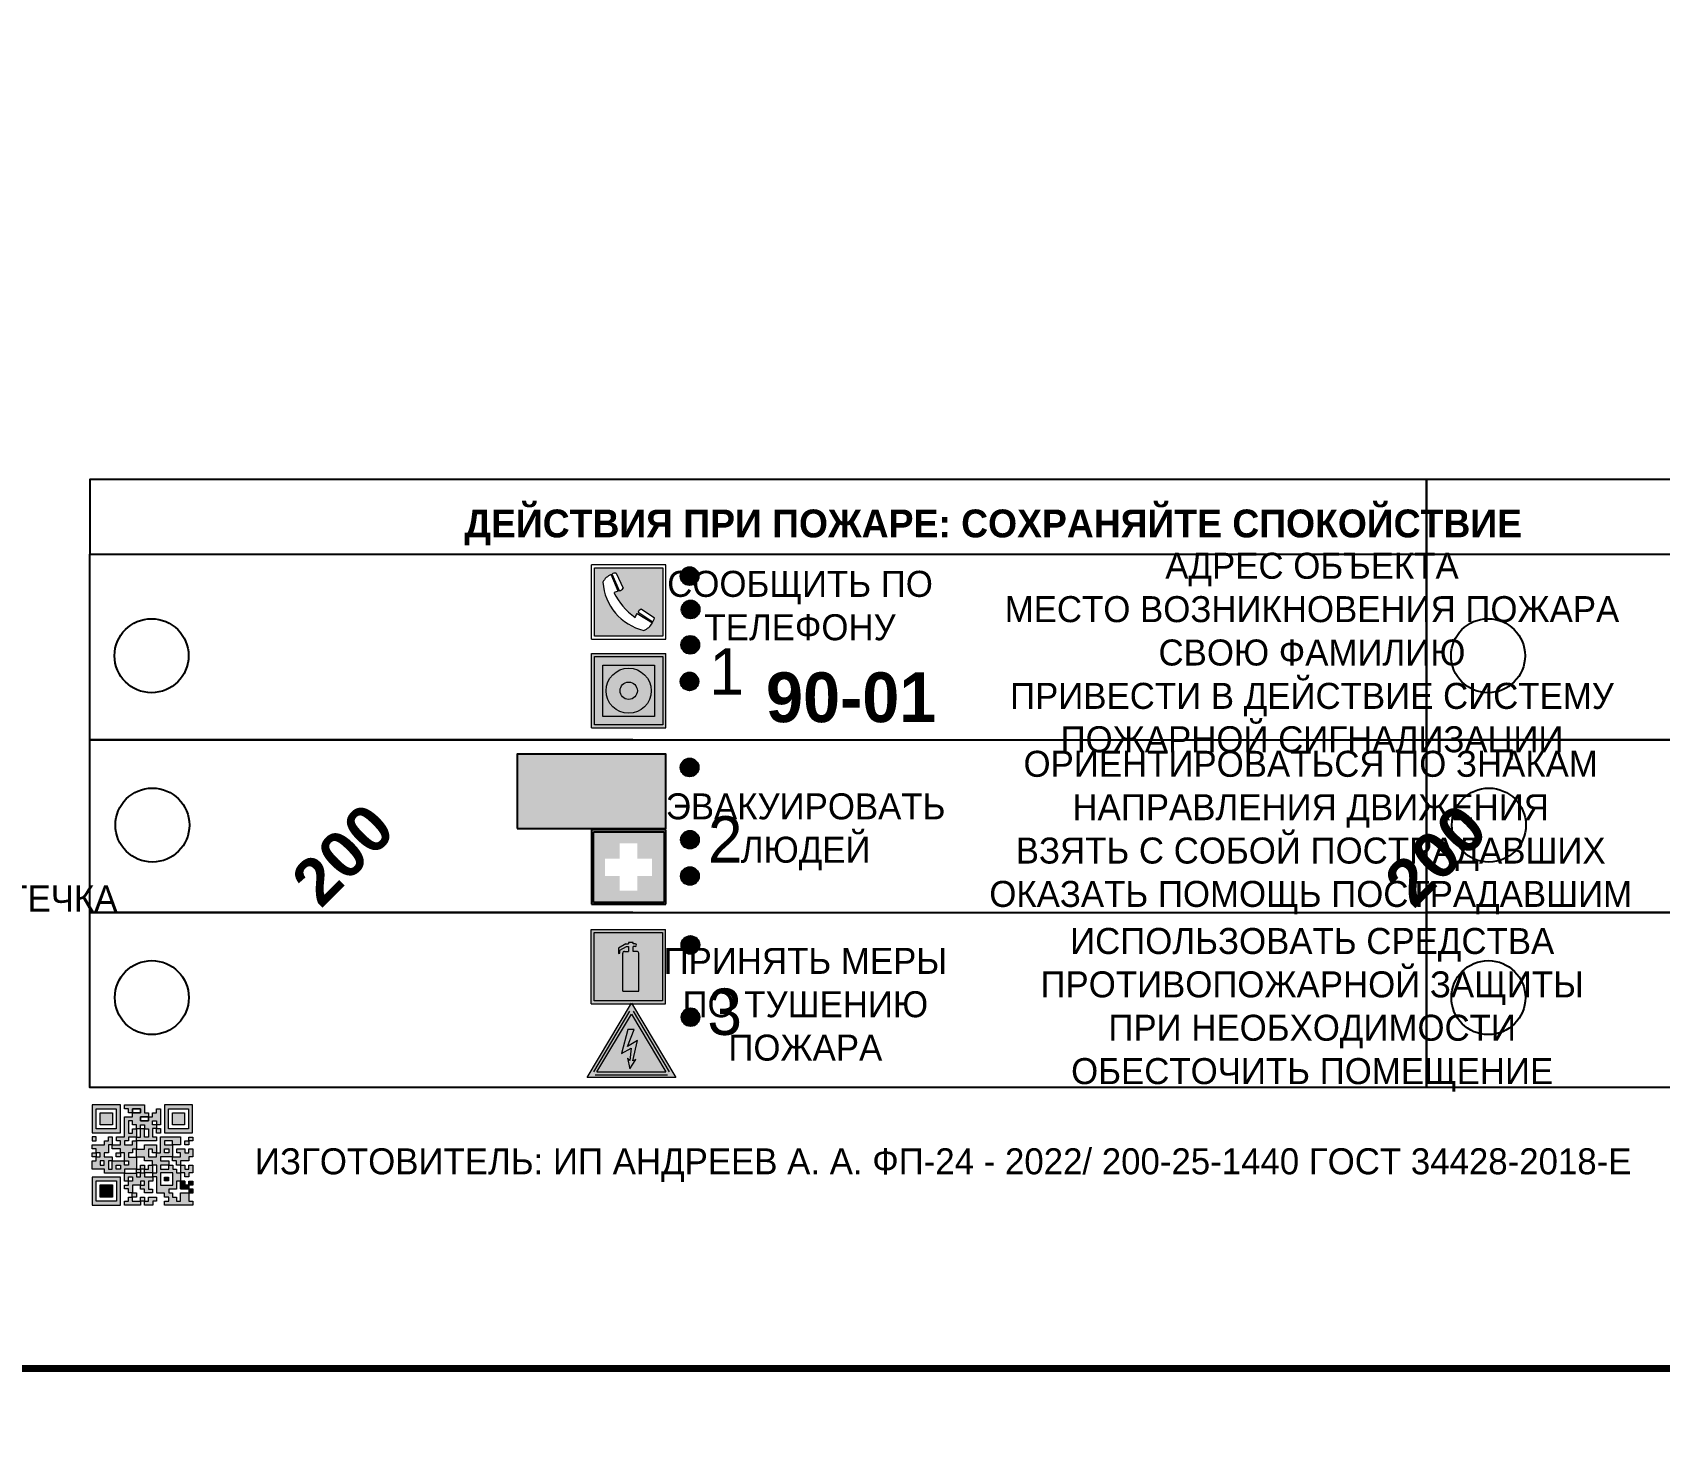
# Model space of a CAD drawing. Header units: millimetres. Extents: x 13114 to 67229, y 22859 to 38520.
# Drawn here: x 35169 to 35344, y 25468.7 to 25619.9 of the extents above; entities that cross this region are included whole.
import ezdxf

# ---------------------------------------------------------------- set-up
doc = ezdxf.new("R2010")
doc.units = ezdxf.units.MM
doc.styles.add('обычный', font='arial.ttf')

# ---------------------------------------------------------------- blocks, each defined once
blk = doc.blocks.new('A$C3E6D3DDE')
at = {"lineweight": 5}
h = blk.add_hatch(color=40, dxfattribs=at)
h.paths.add_polyline_path([(24.1, 1.45), (16.46, -11.35), (31.74, -11.35)])
h.paths.add_polyline_path([(24.09, -0.46), (30.03, -10.41), (18.14, -10.41)], flags=16)
h.paths.add_polyline_path([(24.54, -3.08), (23.41, -6.02), (25.13, -5.01), (24.33, -8.5), (24.82, -8.27), (23.79, -9.86), (23.4, -8.04), (23.8, -8.43), (24.04, -6.29), (22.39, -7.25), (23.44, -3.08)], flags=0)
h = blk.add_hatch(color=256, dxfattribs=at)
h.paths.add_polyline_path([(24.37, 0.03, 0.567511), (23.82, 0.03), (17.59, -10.4, 0.582454), (17.86, -10.88), (30.32, -10.88, 0.582149), (30.6, -10.4)])
h.paths.add_polyline_path([(24.09, -0.46), (18.14, -10.41), (30.03, -10.41)], flags=16)
h.paths.add_polyline_path([(24.54, -3.08), (23.41, -6.02), (25.13, -5.01), (24.33, -8.5), (24.82, -8.27), (23.79, -9.86), (23.4, -8.04), (23.8, -8.43), (24.04, -6.29), (22.39, -7.25), (23.44, -3.08)], flags=0)
h = blk.add_hatch(color=40, dxfattribs=at)
h.paths.add_polyline_path([(24.09, -0.46), (18.14, -10.41), (30.03, -10.41)])
h.paths.add_polyline_path([(24.82, -8.27), (23.79, -9.86), (23.4, -8.04), (23.8, -8.43), (24.04, -6.29), (22.39, -7.25), (23.44, -3.08), (24.54, -3.08), (23.41, -6.02), (25.13, -5.01), (24.33, -8.5)], flags=16)
at = {"color": 40, "lineweight": 5}
for p, q in [((16.46, -11.35), (24.1, 1.45)), ((24.1, 1.45), (31.74, -11.35))]:
    blk.add_line(p, q, dxfattribs=at)
at = {"lineweight": 5}
for p, q in [((17.59, -10.4), (23.82, 0.03)), ((24.37, 0.03), (30.6, -10.4)), ((18.14, -10.41), (24.09, -0.46)), ((24.09, -0.46), (30.03, -10.41)), ((23.44, -3.08), (22.39, -7.25)), ((23.41, -6.02), (24.54, -3.08)), ((25.13, -5.01), (23.41, -6.02)), ((24.54, -3.08), (23.44, -3.08)), ((24.33, -8.5), (25.13, -5.01)), ((22.39, -7.25), (24.04, -6.29)), ((23.8, -8.43), (23.4, -8.04)), ((23.4, -8.04), (23.79, -9.86)), ((23.79, -9.86), (24.82, -8.27)), ((24.04, -6.29), (23.8, -8.43)), ((24.82, -8.27), (24.33, -8.5)), ((17.86, -10.88), (30.32, -10.88)), ((18.14, -10.41), (30.03, -10.41))]:
    blk.add_line(p, q, dxfattribs=at)
at = {"color": 50, "lineweight": 5}
blk.add_line((31.74, -11.35), (16.46, -11.35), dxfattribs=at)
blk = doc.blocks.new('QR')
at = {"lineweight": 0}
h = blk.add_hatch(color=256, dxfattribs=at)
h.dxf.hatch_style = 1
h.paths.add_polyline_path([(9241.16, 2687.38), (9242.01, 2687.38), (9242.01, 2687.83), (9241.59, 2687.83), (9241.59, 2688.68), (9239.45, 2688.68), (9239.45, 2688.25), (9239.86, 2688.25), (9239.86, 2687.83), (9240.29, 2687.83), (9240.29, 2688.25), (9241.16, 2688.25), (9241.16, 2687.83), (9240.29, 2687.83), (9240.29, 2687.38), (9239.45, 2687.38), (9239.45, 2685.22), (9238.57, 2685.22), (9238.57, 2684.8), (9239.02, 2684.8), (9239.02, 2684.37), (9238.13, 2684.37), (9238.13, 2683.92), (9239.02, 2683.92), (9239.02, 2683.5), (9239.44, 2683.5), (9239.44, 2682.64), (9239.87, 2682.64), (9239.87, 2682.18), (9239.44, 2682.18), (9239.44, 2682.64), (9238.13, 2682.64), (9238.13, 2681.76), (9237.71, 2681.76), (9237.71, 2682.64), (9238.13, 2682.64), (9238.13, 2683.07), (9237.27, 2683.07), (9237.27, 2683.51), (9237.71, 2683.51), (9237.71, 2684.37), (9238.13, 2684.37), (9238.13, 2685.22), (9237.71, 2685.22), (9237.71, 2684.8), (9237.28, 2684.8), (9237.28, 2684.38), (9235.98, 2684.38), (9235.98, 2683.92), (9236.4, 2683.92), (9236.4, 2683.49), (9236.84, 2683.49), (9236.84, 2683.07), (9236.4, 2683.07), (9236.4, 2682.64), (9235.98, 2682.64), (9235.98, 2681.76), (9237.29, 2681.76), (9237.29, 2681.33), (9239.43, 2681.33), (9239.43, 2681.76), (9240.74, 2681.76), (9240.74, 2683.05), (9239.87, 2683.05), (9239.87, 2683.5), (9240.29, 2683.5), (9240.29, 2683.91), (9240.74, 2683.91), (9240.74, 2684.81), (9240.29, 2684.81), (9240.29, 2684.79), (9240.29, 2684.37), (9239.45, 2684.37), (9239.45, 2684.8), (9239.87, 2684.8), (9239.87, 2685.21), (9240.74, 2685.21), (9240.74, 2686.1), (9240.29, 2686.1), (9240.29, 2685.64), (9239.86, 2685.64), (9239.86, 2686.95), (9240.29, 2686.95), (9240.29, 2686.52), (9240.74, 2686.52), (9240.74, 2686.1), (9241.16, 2686.1), (9241.16, 2686.53), (9241.59, 2686.53), (9241.59, 2686.1), (9242.02, 2686.1), (9242.02, 2685.21), (9241.59, 2685.21), (9241.59, 2686.1), (9241.16, 2686.1), (9241.16, 2685.21), (9240.74, 2685.21), (9240.74, 2684.81), (9242.89, 2684.81), (9242.89, 2685.22), (9242.47, 2685.22), (9242.47, 2686.11), (9242.89, 2686.11), (9242.89, 2686.52), (9242.46, 2686.52), (9242.46, 2686.95), (9242.89, 2686.95), (9242.89, 2686.52), (9243.32, 2686.52), (9243.32, 2688.26), (9242.9, 2688.26), (9242.9, 2687.83), (9242.47, 2687.83), (9242.47, 2687.38), (9242.01, 2687.38), (9242.01, 2686.94), (9241.16, 2686.94)])
h.paths.add_polyline_path([(9239.02, 2682.18), (9239.02, 2681.76), (9238.54, 2681.76), (9238.54, 2682.18)], flags=16)
h.paths.add_polyline_path([(9237.27, 2682.65), (9237.27, 2682.19), (9236.83, 2682.19), (9236.83, 2682.65)], flags=16)
h = blk.add_hatch(color=256, dxfattribs=at)
h.dxf.hatch_style = 1
h.paths.add_polyline_path([(9238.15, 2687.83), (9236.83, 2687.83), (9236.83, 2686.52), (9238.15, 2686.52)], flags=0)
h.paths.add_polyline_path([(9239.01, 2685.65), (9239.01, 2688.68), (9235.98, 2688.68), (9235.98, 2685.65)])
h.paths.add_polyline_path([(9236.41, 2686.1), (9236.41, 2688.26), (9238.56, 2688.26), (9238.56, 2686.1)], flags=16)
h.paths.add_polyline_path([(9236.83, 2686.52), (9236.83, 2687.83), (9238.15, 2687.83), (9238.15, 2686.52)], flags=0)
h = blk.add_hatch(color=256, dxfattribs=at)
h.dxf.hatch_style = 1
h.paths.add_polyline_path([(9238.15, 2686.52), (9238.15, 2687.83), (9236.83, 2687.83), (9236.83, 2686.52)])
h.paths.add_polyline_path([(9245.91, 2686.52), (9245.91, 2687.83), (9244.59, 2687.83), (9244.59, 2686.52)], flags=0)
h.paths.add_polyline_path([(9246.77, 2685.65), (9246.77, 2688.68), (9243.74, 2688.68), (9243.74, 2685.65)])
h.paths.add_polyline_path([(9244.17, 2686.1), (9244.17, 2688.26), (9246.32, 2688.26), (9246.32, 2686.1)], flags=16)
h.paths.add_polyline_path([(9244.59, 2686.52), (9244.59, 2687.83), (9245.91, 2687.83), (9245.91, 2686.52)], flags=0)
h = blk.add_hatch(color=256, dxfattribs=at)
h.dxf.hatch_style = 1
h.paths.add_polyline_path([(9240.75, 2681.76), (9240.75, 2681.35), (9241.17, 2681.35), (9241.17, 2681.76)])
h.paths.add_polyline_path([(9241.6, 2682.18), (9241.17, 2682.18), (9241.17, 2681.76), (9241.6, 2681.76)])
h.paths.add_polyline_path([(9242.47, 2681.34), (9242.47, 2682.19), (9242.02, 2682.19), (9242.02, 2681.76), (9241.6, 2681.76), (9241.6, 2681.34)])
h.paths.add_polyline_path([(9239.87, 2678.3), (9239.44, 2678.3), (9239.44, 2677.89), (9241.17, 2677.89), (9241.17, 2678.3), (9240.28, 2678.3), (9240.28, 2678.73), (9239.87, 2678.73)])
h.paths.add_polyline_path([(9240.75, 2678.73), (9240.75, 2679.19), (9240.28, 2679.19), (9240.28, 2678.73)])
h.paths.add_polyline_path([(9241.6, 2678.73), (9241.17, 2678.73), (9241.17, 2678.3), (9241.6, 2678.3)])
h.paths.add_polyline_path([(9242.02, 2678.3), (9241.6, 2678.3), (9241.6, 2677.89), (9242.48, 2677.89), (9242.48, 2678.31), (9242.9, 2678.31), (9242.9, 2678.73), (9242.02, 2678.73)])
h.paths.add_polyline_path([(9246.36, 2684.37), (9246.36, 2684.79), (9245.93, 2684.79), (9245.93, 2684.37)])
h.paths.add_polyline_path([(9246.78, 2685.2), (9246.36, 2685.2), (9246.36, 2684.79), (9246.78, 2684.79)])
h.paths.add_polyline_path([(9245.91, 2687.83), (9244.59, 2687.83), (9244.59, 2686.52), (9245.91, 2686.52)])
h = blk.add_hatch(color=256, dxfattribs=at)
h.dxf.hatch_style = 1
h.paths.add_polyline_path([(9243.32, 2686.11), (9242.89, 2686.11), (9242.89, 2685.64), (9243.32, 2685.64)])
h.paths.add_polyline_path([(9239.02, 2683.07), (9239.02, 2683.5), (9238.56, 2683.5), (9238.56, 2683.07)])
h.paths.add_polyline_path([(9236.4, 2684.8), (9236.4, 2685.22), (9235.98, 2685.22), (9235.98, 2684.8)])
h.paths.add_polyline_path([(9236.4, 2683.07), (9236.4, 2683.49), (9235.98, 2683.49), (9235.98, 2683.07)])
h = blk.add_hatch(color=256, dxfattribs=at)
h.dxf.hatch_style = 1
h.paths.add_polyline_path([(9243.32, 2682.64), (9243.32, 2683.07), (9244.62, 2683.07), (9244.62, 2684.37), (9243.74, 2684.37), (9243.74, 2684.8), (9244.62, 2684.8), (9244.62, 2684.37), (9245.48, 2684.37), (9245.48, 2685.22), (9243.32, 2685.22), (9243.32, 2683.5), (9242.89, 2683.5), (9242.89, 2683.06), (9242.01, 2683.06), (9242.01, 2683.91), (9242.47, 2683.91), (9242.47, 2683.5), (9242.89, 2683.5), (9242.89, 2684.38), (9241.59, 2684.38), (9241.59, 2683.91), (9240.74, 2683.91), (9240.74, 2683.05), (9241.59, 2683.05), (9241.59, 2682.64), (9242.47, 2682.64), (9242.47, 2682.19), (9242.91, 2682.19), (9242.91, 2681.34), (9242.48, 2681.34), (9242.48, 2680.91), (9242.91, 2680.91), (9242.91, 2679.17), (9243.75, 2679.17), (9243.75, 2678.73), (9244.2, 2678.73), (9244.2, 2678.3), (9243.75, 2678.3), (9243.75, 2677.88), (9246.78, 2677.88), (9246.78, 2678.3), (9246.35, 2678.3), (9246.35, 2679.19), (9245.48, 2679.19), (9245.48, 2678.31), (9245.05, 2678.31), (9245.05, 2678.73), (9244.62, 2678.73), (9244.62, 2679.19), (9244.2, 2679.19), (9244.2, 2679.61), (9245.05, 2679.61), (9245.05, 2680.46), (9245.48, 2680.46), (9245.48, 2681.34), (9245.04, 2681.34), (9245.04, 2681.76), (9244.63, 2681.76), (9244.63, 2682.19), (9244.21, 2682.19), (9244.21, 2681.76), (9243.32, 2681.76), (9243.32, 2682.19), (9244.21, 2682.19), (9244.21, 2682.64)])
h.paths.add_polyline_path([(9243.75, 2683.49), (9243.75, 2683.92), (9244.21, 2683.92), (9244.21, 2683.49)], flags=16)
h.paths.add_polyline_path([(9243.32, 2681.34), (9244.63, 2681.34), (9244.63, 2680.04), (9243.32, 2680.04)], flags=16)
h.paths.add_polyline_path([(9243.76, 2680.89), (9244.18, 2680.89), (9244.18, 2680.48), (9243.76, 2680.48)], flags=0)
h = blk.add_hatch(color=256, dxfattribs=at)
h.dxf.hatch_style = 1
h.paths.add_polyline_path([(9246.36, 2683.07), (9246.78, 2683.07), (9246.78, 2683.92), (9246.36, 2683.92), (9246.36, 2683.49), (9245.92, 2683.49), (9245.92, 2683.92), (9245.06, 2683.92), (9245.06, 2683.49), (9245.48, 2683.49), (9245.48, 2683.07), (9244.62, 2683.07), (9244.62, 2682.65), (9245.05, 2682.65), (9245.05, 2682.18), (9245.48, 2682.18), (9245.48, 2682.65), (9246.36, 2682.65)])
h.paths.add_polyline_path([(9246.78, 2682.18), (9246.36, 2682.18), (9246.36, 2681.75), (9245.92, 2681.75), (9245.92, 2682.18), (9245.48, 2682.18), (9245.48, 2681.34), (9245.48, 2681.34), (9245.94, 2681.34), (9245.94, 2680.91), (9246.36, 2680.91), (9246.36, 2681.34), (9246.78, 2681.34)])
h = blk.add_hatch(color=256, dxfattribs=at)
h.dxf.hatch_style = 1
h.paths.add_polyline_path([(9242.02, 2680.46), (9242.48, 2680.46), (9242.48, 2680.91), (9241.58, 2680.91), (9241.58, 2681.35), (9241.17, 2681.35), (9241.17, 2680.91), (9240.75, 2680.91), (9240.75, 2681.33), (9239.43, 2681.33), (9239.43, 2680.46), (9239.86, 2680.46), (9239.86, 2680.92), (9240.3, 2680.92), (9240.3, 2680.46), (9239.86, 2680.46), (9239.86, 2680.04), (9239.44, 2680.04), (9239.44, 2679.62), (9239.86, 2679.62), (9239.86, 2679.19), (9240.29, 2679.19), (9240.29, 2680.03), (9241.18, 2680.03), (9241.18, 2680.47), (9241.6, 2680.47), (9241.6, 2680.03), (9241.18, 2680.03), (9241.18, 2679.61), (9241.6, 2679.61), (9241.6, 2679.19), (9242.47, 2679.19), (9242.47, 2679.6), (9242.02, 2679.6)])
h = blk.add_hatch(color=256, dxfattribs=at)
h.dxf.hatch_style = 1
h.paths.add_polyline_path([(9235.98, 2680.9), (9235.98, 2677.86), (9239.02, 2677.86), (9239.02, 2680.9)])
h.paths.add_polyline_path([(9238.57, 2680.48), (9238.57, 2678.32), (9236.41, 2678.32), (9236.41, 2680.48)], flags=16)
h.paths.add_polyline_path([(9238.15, 2680.05), (9238.15, 2678.74), (9236.83, 2678.74), (9236.83, 2680.05)], flags=0)
h = blk.add_hatch(color=256, dxfattribs=at)
h.dxf.hatch_style = 1
h.paths.add_polyline_path([(9238.15, 2680.05), (9236.83, 2680.05), (9236.83, 2678.74), (9238.15, 2678.74)])
h = blk.add_hatch(color=256, dxfattribs=at)
h.dxf.hatch_style = 1
h.paths.add_polyline_path([(9244.18, 2680.48), (9244.18, 2680.89), (9243.76, 2680.89), (9243.76, 2680.48)])
h = blk.add_hatch(color=256, dxfattribs=at)
h.dxf.hatch_style = 1
h.paths.add_polyline_path([(9245.93, 2680.04), (9245.93, 2680.46), (9245.48, 2680.46), (9245.48, 2679.62), (9246.35, 2679.62), (9246.35, 2680.04)])
h.paths.add_polyline_path([(9246.78, 2680.04), (9246.78, 2680.46), (9246.35, 2680.46), (9246.35, 2680.04)])
h.paths.add_polyline_path([(9246.78, 2679.18), (9246.78, 2679.62), (9246.35, 2679.62), (9246.35, 2679.18)])
for points in [[(9237.71, 2685.22), (9238.13, 2685.22), (9238.13, 2684.37), (9237.71, 2684.37), (9237.71, 2683.51), (9237.27, 2683.51), (9237.27, 2683.07), (9238.13, 2683.07), (9238.13, 2682.64), (9237.71, 2682.64), (9237.71, 2681.76), (9238.13, 2681.76), (9238.13, 2682.64), (9239.44, 2682.64), (9239.44, 2683.5), (9239.02, 2683.5), (9239.02, 2683.07), (9238.56, 2683.07), (9238.56, 2683.5), (9239.02, 2683.5), (9239.02, 2683.92), (9238.13, 2683.92), (9238.13, 2684.37), (9239.02, 2684.37), (9239.02, 2684.8), (9238.57, 2684.8), (9238.57, 2685.22), (9239.45, 2685.22), (9239.45, 2687.38), (9240.29, 2687.38), (9240.29, 2687.83), (9239.86, 2687.83), (9239.86, 2688.25), (9239.45, 2688.25), (9239.45, 2688.68), (9241.59, 2688.68), (9241.59, 2687.83), (9242.01, 2687.83), (9242.01, 2687.38), (9242.47, 2687.38), (9242.47, 2687.83), (9242.9, 2687.83), (9242.9, 2688.26), (9243.32, 2688.26), (9243.32, 2686.52), (9242.89, 2686.52), (9242.89, 2686.11), (9243.32, 2686.11), (9243.32, 2685.64), (9242.89, 2685.64), (9242.89, 2686.11), (9242.47, 2686.11), (9242.47, 2685.22), (9242.89, 2685.22), (9242.89, 2684.81), (9240.74, 2684.81), (9240.74, 2683.91), (9241.59, 2683.91), (9241.59, 2684.38), (9242.89, 2684.38), (9242.89, 2683.5), (9242.47, 2683.5), (9242.47, 2683.91), (9242.01, 2683.91), (9242.01, 2683.06), (9242.89, 2683.06), (9242.89, 2683.5), (9243.32, 2683.5), (9243.32, 2685.22), (9245.48, 2685.22), (9245.48, 2684.37), (9244.62, 2684.37), (9244.62, 2683.07), (9245.48, 2683.07), (9245.48, 2683.49), (9245.06, 2683.49), (9245.06, 2683.92), (9245.92, 2683.92), (9245.92, 2683.49), (9246.36, 2683.49), (9246.36, 2683.92), (9246.78, 2683.92), (9246.78, 2683.07), (9246.36, 2683.07), (9246.36, 2682.65), (9245.48, 2682.65), (9245.48, 2682.18), (9245.92, 2682.18), (9245.92, 2681.75), (9246.36, 2681.75), (9246.36, 2682.18), (9246.78, 2682.18), (9246.78, 2681.34), (9246.36, 2681.34), (9246.36, 2680.91), (9245.94, 2680.91), (9245.94, 2681.34), (9245.48, 2681.34), (9245.48, 2680.46), (9245.93, 2680.46), (9245.93, 2680.04), (9246.35, 2680.04), (9246.35, 2680.46), (9246.78, 2680.46), (9246.78, 2680.04), (9246.78, 2680.04), (9246.35, 2680.04), (9246.35, 2679.62), (9246.78, 2679.62), (9246.78, 2679.18), (9246.35, 2679.18), (9246.35, 2678.3), (9246.78, 2678.3), (9246.78, 2677.88), (9243.75, 2677.88), (9243.75, 2678.3), (9244.2, 2678.3), (9244.2, 2678.73), (9243.75, 2678.73), (9243.75, 2679.17), (9242.91, 2679.17), (9242.91, 2680.91), (9242.48, 2680.91), (9242.48, 2680.46), (9242.02, 2680.46), (9242.02, 2679.6), (9242.47, 2679.6), (9242.47, 2679.19), (9241.6, 2679.19), (9241.6, 2679.61), (9241.18, 2679.61), (9241.18, 2680.03), (9240.29, 2680.03), (9240.29, 2679.19), (9240.75, 2679.19), (9240.75, 2678.73), (9240.28, 2678.73), (9240.28, 2678.3), (9241.17, 2678.3), (9241.17, 2678.73), (9241.6, 2678.73), (9241.6, 2678.3), (9242.02, 2678.3), (9242.02, 2678.73), (9242.9, 2678.73), (9242.9, 2678.31), (9242.48, 2678.31), (9242.48, 2677.89), (9241.6, 2677.89), (9241.6, 2678.3), (9241.17, 2678.3), (9241.17, 2677.89), (9239.44, 2677.89), (9239.44, 2678.3), (9239.87, 2678.3), (9239.87, 2678.73), (9240.28, 2678.73), (9240.28, 2679.19), (9240.29, 2679.19), (9239.86, 2679.19), (9239.86, 2679.62), (9239.44, 2679.62), (9239.44, 2680.04), (9239.86, 2680.04), (9239.86, 2680.46), (9239.43, 2680.46), (9239.43, 2681.33), (9237.29, 2681.33), (9237.29, 2681.76), (9235.98, 2681.76), (9235.98, 2682.64), (9236.4, 2682.64), (9236.4, 2683.07), (9235.98, 2683.07), (9235.98, 2683.49), (9236.4, 2683.49), (9236.4, 2683.92), (9235.98, 2683.92), (9235.98, 2684.38), (9237.28, 2684.38), (9237.28, 2684.8), (9237.71, 2684.8), (9237.71, 2685.22), (9237.92, 2685.22)], [(9240.74, 2686.1), (9240.74, 2686.52), (9240.29, 2686.52), (9240.29, 2686.95), (9239.86, 2686.95), (9239.86, 2685.64), (9240.29, 2685.64), (9240.29, 2686.1), (9240.74, 2686.1), (9240.74, 2686.52)], [(9240.74, 2685.21), (9239.87, 2685.21), (9239.87, 2684.8), (9239.45, 2684.8), (9239.45, 2684.37), (9240.29, 2684.37), (9240.29, 2684.79), (9240.29, 2684.81), (9240.74, 2684.81), (9240.74, 2685.21), (9239.87, 2685.21)], [(9244.62, 2684.37), (9244.62, 2684.8), (9243.74, 2684.8), (9243.74, 2684.37), (9244.62, 2684.37)], [(9240.74, 2683.05), (9240.74, 2681.76), (9239.43, 2681.76), (9239.43, 2681.33), (9240.75, 2681.33), (9240.75, 2681.35), (9240.75, 2680.91), (9241.17, 2680.91), (9241.17, 2681.35), (9241.58, 2681.35), (9241.58, 2680.91), (9242.48, 2680.91), (9242.48, 2681.34), (9242.91, 2681.34), (9242.91, 2682.19), (9242.47, 2682.19), (9242.47, 2682.64), (9241.59, 2682.64), (9241.59, 2683.05), (9240.74, 2683.05)], [(9240.74, 2683.91), (9240.29, 2683.91), (9240.29, 2683.5), (9239.87, 2683.5), (9239.87, 2683.05), (9240.74, 2683.05), (9240.74, 2683.91)], [(9244.62, 2683.07), (9243.32, 2683.07), (9243.32, 2682.64), (9244.21, 2682.64), (9244.21, 2682.19), (9243.32, 2682.19), (9243.32, 2681.76), (9244.21, 2681.76), (9244.21, 2682.19), (9244.63, 2682.19), (9244.63, 2681.76), (9245.04, 2681.76), (9245.04, 2681.34), (9245.48, 2681.34)], [(9245.48, 2682.18), (9245.05, 2682.18), (9245.05, 2682.65), (9244.62, 2682.65), (9244.62, 2683.07)], [(9241.6, 2681.76), (9242.02, 2681.76), (9242.02, 2682.19), (9242.47, 2682.19), (9242.47, 2681.34), (9241.6, 2681.34), (9241.6, 2681.76)], [(9245.48, 2682.18), (9245.48, 2681.34)], [(9239.86, 2680.46), (9239.86, 2680.92), (9240.3, 2680.92), (9240.3, 2680.46), (9239.86, 2680.46)], [(9245.48, 2680.46), (9245.05, 2680.46), (9245.05, 2679.61), (9244.2, 2679.61), (9244.2, 2679.19), (9244.62, 2679.19), (9244.62, 2678.73), (9245.05, 2678.73), (9245.05, 2678.31), (9245.48, 2678.31), (9245.48, 2679.19), (9246.35, 2679.19), (9246.35, 2679.07)], [(9246.35, 2679.62), (9245.48, 2679.62), (9245.48, 2680.46)], [(9245.48, 2680.46), (9245.48, 2679.62), (9246.35, 2679.62), (9246.35, 2680.04), (9245.93, 2680.04), (9245.93, 2680.46), (9245.48, 2680.46), (9245.48, 2679.62)], [(9246.35, 2679.62), (9246.35, 2679.18)]]:
    blk.add_lwpolyline(points, dxfattribs=at)
for points in [[(9235.98, 2685.65), (9239.01, 2685.65), (9239.01, 2688.68), (9235.98, 2688.68)], [(9236.41, 2688.26), (9238.56, 2688.26), (9238.56, 2686.1), (9236.41, 2686.1)], [(9240.29, 2687.83), (9241.16, 2687.83), (9241.16, 2688.25), (9240.29, 2688.25)], [(9240.29, 2688.25), (9241.16, 2688.25), (9241.16, 2687.83), (9240.29, 2687.83)], [(9243.74, 2685.65), (9246.77, 2685.65), (9246.77, 2688.68), (9243.74, 2688.68)], [(9244.17, 2688.26), (9246.32, 2688.26), (9246.32, 2686.1), (9244.17, 2686.1)], [(9236.83, 2687.83), (9238.15, 2687.83), (9238.15, 2686.52), (9236.83, 2686.52)], [(9242.01, 2687.38), (9241.16, 2687.38), (9241.16, 2686.94), (9242.01, 2686.94)], [(9241.16, 2687.38), (9242.01, 2687.38), (9242.01, 2686.94), (9241.16, 2686.94)], [(9241.16, 2686.53), (9241.59, 2686.53), (9241.59, 2686.1), (9241.16, 2686.1)], [(9242.89, 2686.52), (9242.46, 2686.52), (9242.46, 2686.95), (9242.89, 2686.95)], [(9244.59, 2687.83), (9245.91, 2687.83), (9245.91, 2686.52), (9244.59, 2686.52)], [(9235.98, 2684.8), (9236.4, 2684.8), (9236.4, 2685.22), (9235.98, 2685.22)], [(9241.16, 2686.1), (9240.74, 2686.1), (9240.74, 2685.21), (9241.16, 2685.21)], [(9241.59, 2686.1), (9242.02, 2686.1), (9242.02, 2685.21), (9241.59, 2685.21)], [(9245.93, 2684.79), (9246.36, 2684.79), (9246.36, 2684.37), (9245.93, 2684.37)], [(9246.36, 2685.2), (9246.78, 2685.2), (9246.78, 2684.79), (9246.36, 2684.79)], [(9236.4, 2683.07), (9236.84, 2683.07), (9236.84, 2683.49), (9236.4, 2683.49)], [(9243.75, 2683.92), (9244.21, 2683.92), (9244.21, 2683.49), (9243.75, 2683.49)], [(9236.83, 2682.19), (9237.27, 2682.19), (9237.27, 2682.65), (9236.83, 2682.65)], [(9238.54, 2682.18), (9239.02, 2682.18), (9239.02, 2681.76), (9238.54, 2681.76)], [(9239.44, 2682.64), (9239.87, 2682.64), (9239.87, 2682.18), (9239.44, 2682.18)], [(9240.75, 2681.76), (9241.17, 2681.76), (9241.17, 2681.35), (9240.75, 2681.35)], [(9241.17, 2682.18), (9241.6, 2682.18), (9241.6, 2681.76), (9241.17, 2681.76)], [(9243.32, 2680.04), (9244.63, 2680.04), (9244.63, 2681.34), (9243.32, 2681.34)], [(9235.98, 2677.86), (9239.02, 2677.86), (9239.02, 2680.9), (9235.98, 2680.9)], [(9236.41, 2680.48), (9238.57, 2680.48), (9238.57, 2678.32), (9236.41, 2678.32)], [(9236.83, 2680.05), (9238.15, 2680.05), (9238.15, 2678.74), (9236.83, 2678.74)], [(9241.18, 2680.03), (9241.6, 2680.03), (9241.6, 2680.47), (9241.18, 2680.47)], [(9243.76, 2680.89), (9244.18, 2680.89), (9244.18, 2680.48), (9243.76, 2680.48)]]:
    blk.add_lwpolyline(points, close=True, dxfattribs=at)
blk = doc.blocks.new('A$C456E1F9C')
at = {"lineweight": 5}
h = blk.add_hatch(color=242, dxfattribs=at)
h.paths.add_polyline_path([(0.51, -1.47), (0.51, -13.26), (12.29, -13.26), (12.29, -1.47)])
h.paths.add_polyline_path([(5.42, -4.95, -0.254479), (4.78, -5.4), (3.52, -2.53, -0.209735), (4.23, -2.4)], flags=16)
h.paths.add_polyline_path([(8.53, -8.6), (10.87, -10.17), (10.54, -10.76), (8.03, -9.13, -0.192251)], flags=16)
h.paths.add_polyline_path([(4.61, -5.49, 0.005518), (3.87, -5.72, 0.128647), (7.49, -10.01, 0.00809), (7.83, -9.33), (10.47, -10.97, -0.16736), (8.99, -12.25, -0.327862), (1.95, -3.95, -0.166952), (3.36, -2.62)], flags=16)
at = {"color": 242, "lineweight": 5}
for p, q in [((0, -13.77), (0, -0.97)), ((12.8, -0.97), (0, -0.97)), ((4.61, -5.49), (3.36, -2.62)), ((3.52, -2.53), (4.78, -5.4)), ((4.23, -2.4), (5.42, -4.95)), ((12.8, -13.77), (12.8, -0.97)), ((7.83, -9.33), (10.47, -10.97)), ((8.03, -9.13), (10.54, -10.76)), ((10.81, -10.12), (8.53, -8.6)), ((10.54, -10.76), (10.8, -10.3)), ((10.8, -10.3), (10.81, -10.12)), ((0, -13.77), (12.8, -13.77))]:
    blk.add_line(p, q, dxfattribs=at)
blk.add_lwpolyline([(0.51, -1.47), (12.29, -1.47), (12.29, -13.26), (0.51, -13.26)], close=True, dxfattribs=at)
for centre, radius, start, end in [((4.59, -5.34), 2.99, 114.2845, 152.1974), ((4.02, -3.27), 0.891, 76.3284, 123.7092), ((11.12, -3.31), 9.19, 183.9915, 256.6009), ((14.98, -39.1), 35.17, 107.1487, 108.4135), ((4.68, -4.59), 0.824, 276.9621, 334.0723), ((13.86, -0.94), 11.08, 205.5536, 234.8762), ((-13.31, 0.8), 23.44, 332.5487, 334.4027), ((8.94, -9.5), 0.989, 114.4092, 157.9388), ((7.87, -9.46), 3, 291.9291, 329.9329)]:
    blk.add_arc(centre, radius, start, end, dxfattribs=at)
blk = doc.blocks.new('A$C54414219')
at = {"true_color": 0xffffff}
h = blk.add_hatch(color=7, dxfattribs=at)
h.paths.add_polyline_path([(2.39, -9.45), (2.39, -18.3), (11.23, -18.3), (11.23, -9.45)], flags=0)
h.paths.add_polyline_path([(10.71, -13.87, -1), (2.92, -13.87, -1)], flags=0)
h.paths.add_polyline_path([(8.3, -13.87, -1), (5.33, -13.87, -1)], flags=0)
h.paths.add_polyline_path([(0.41, -7.47), (0.41, -20.27), (13.21, -20.27), (13.21, -7.47)])
h.paths.add_polyline_path([(0.92, -19.77), (12.71, -19.77), (12.71, -7.98), (0.92, -7.98)], flags=16)
h.paths.add_polyline_path([(11.23, -9.45), (11.23, -18.3), (2.39, -18.3), (2.39, -9.45)], flags=0)
at = {"lineweight": 5}
h = blk.add_hatch(color=242, dxfattribs=at)
h.paths.add_polyline_path([(12.71, -7.98), (0.92, -7.98), (0.92, -19.77), (12.71, -19.77)])
h.paths.add_polyline_path([(11.23, -18.3), (2.39, -18.3), (2.39, -9.45), (11.23, -9.45)], flags=16)
h.paths.add_polyline_path([(10.71, -13.87, -1), (2.92, -13.87, -1)], flags=0)
h.paths.add_polyline_path([(8.3, -13.87, -1), (5.33, -13.87, -1)], flags=0)
at = {"true_color": 0xffffff}
h = blk.add_hatch(color=7, dxfattribs=at)
h.paths.add_polyline_path([(2.39, -9.45), (2.39, -18.3), (11.23, -18.3), (11.23, -9.45)])
h.paths.add_polyline_path([(10.71, -13.87, -1), (2.92, -13.87, -1)], flags=16)
h.paths.add_polyline_path([(8.3, -13.87, -1), (5.33, -13.87, -1)], flags=0)
at = {"lineweight": 5}
h = blk.add_hatch(color=242, dxfattribs=at)
h.paths.add_polyline_path([(2.92, -13.87, 1), (10.71, -13.87, 1)])
h.paths.add_polyline_path([(8.3, -13.87, -1), (5.33, -13.87, -1)], flags=16)
at = {"color": 242, "lineweight": 5}
for p, q in [((0.41, -20.27), (0.41, -7.47)), ((0.41, -7.47), (13.21, -7.47)), ((0.41, -7.47), (13.21, -7.47)), ((13.21, -20.27), (13.21, -7.47)), ((0.41, -20.27), (13.21, -20.27))]:
    blk.add_line(p, q, dxfattribs=at)
for points in [[(0.92, -7.98), (12.71, -7.98), (12.71, -19.77), (0.92, -19.77)], [(2.39, -9.45), (11.23, -9.45), (11.23, -18.3), (2.39, -18.3)]]:
    blk.add_lwpolyline(points, close=True, dxfattribs=at)
for radius in [3.89, 1.49]:
    blk.add_circle((6.81, -13.87), radius, dxfattribs=at)
blk = doc.blocks.new('A$C32E8229D')
at = {"true_color": 0xffffff}
blk.add_hatch(color=7, dxfattribs=at).paths.add_polyline_path([(0, 0), (0, -8), (16, -8), (16, 0)])
h = blk.add_hatch(color=126)
h.paths.add_polyline_path([(0.2, -0.2), (15.8, -0.2), (15.8, -7.8), (0.2, -7.8)])
h.paths.add_polyline_path([(13.49, -2.05), (12.08, -2.05), (11.37, -2.63, 0.162397), (11.29, -2.84), (11.29, -3.63), (10.35, -3.63), (10.35, -4.05), (11.68, -4.05), (11.68, -3.48), (12.26, -4.28), (11.29, -5.1), (11.29, -6.78), (11.85, -6.78), (11.85, -5.44), (12.8, -4.64), (12.8, -5.94), (14.46, -5.94), (14.46, -5.39), (13.45, -5.39), (13.45, -3.97), (12.46, -2.59), (13.15, -2.59), (13.69, -3.34), (14.18, -3)], flags=16)
h.paths.add_polyline_path([(10.74, -1.82, 1), (11.8, -1.82, 1)], flags=16)
h.paths.add_polyline_path([(9.39, -3.59), (5.99, -3.59), (6.56, -3.03), (5.91, -3.03), (5.1, -3.83), (5.91, -4.64), (6.56, -4.64), (5.99, -4.09), (9.39, -4.09)], flags=16)
h.paths.add_polyline_path([(4.29, -1.08), (1.72, -1.08), (1.72, -6.6), (4.29, -6.6)], flags=16)
at = {"color": 126}
blk.add_lwpolyline([(16, -8), (0, -8), (0, 0), (16, 0)], close=True, dxfattribs=at)
blk = doc.blocks.new('A$C18900ED3')
h = blk.add_hatch(color=126)
h.paths.add_polyline_path([(-0.18, -0.18), (-7.02, -0.18), (-7.02, -7.02), (-0.18, -7.02)])
h.paths.add_polyline_path([(-5.89, -4.46), (-5.89, -2.77), (-4.46, -2.77), (-4.46, -1.31), (-2.77, -1.31), (-2.77, -2.77), (-1.33, -2.77), (-1.33, -4.46), (-2.77, -4.46), (-2.77, -5.89), (-4.46, -5.89), (-4.46, -4.46)], flags=16)
at = {"color": 126}
for p, q in [((-7.2, 0), (-7.2, -7.2)), ((0, 0), (-7.2, 0)), ((0, -7.2), (0, 0)), ((-7.02, -7.02), (-7.02, -0.18)), ((-7.02, -0.18), (-0.18, -0.18)), ((-0.18, -0.18), (-0.18, -7.02)), ((-7.2, -7.2), (0, -7.2)), ((-0.18, -7.02), (-7.02, -7.02))]:
    blk.add_line(p, q, dxfattribs=at)
blk = doc.blocks.new('A$C3AD82952')
at = {"true_color": 0xf5f5ff}
h = blk.add_hatch(color=7, dxfattribs=at)
h.dxf.hatch_style = 1
h.paths.add_polyline_path([(8.21, 8.73, 0.414214), (7.89, 9.05), (7.22, 9.05), (7.22, 9.92), (7.59, 9.92, 1), (7.57, 10.36), (7.22, 10.36), (7.22, 10.6), (6.43, 10.6), (6.43, 10.36), (6.01, 10.36), (4.74, 9.59), (4.74, 8.69), (4.98, 8.73), (4.98, 9.26), (6.12, 9.91), (6.43, 9.91), (6.43, 9.05), (5.76, 9.05, 0.414214), (5.44, 8.73), (5.44, 2.2), (8.21, 2.2)], flags=0)
h.paths.add_polyline_path([(12.8, 12.8), (0, 12.8), (0, 0), (12.8, 0)])
h.paths.add_polyline_path([(0.51, 12.29), (12.29, 12.29), (12.29, 0.51), (0.51, 0.51)], flags=16)
h.paths.add_polyline_path([(4.74, 9.59), (6.01, 10.36), (6.43, 10.36), (6.43, 10.6), (7.22, 10.6), (7.22, 10.36), (7.59, 10.36, -0.94586), (7.59, 9.92), (7.22, 9.92), (7.22, 9.05), (7.89, 9.05, -0.414214), (8.21, 8.73), (8.21, 2.2), (5.44, 2.2), (5.44, 8.73, -0.414214), (5.76, 9.05), (6.43, 9.05), (6.43, 9.91), (6.12, 9.91), (4.98, 9.26), (4.98, 8.73), (4.74, 8.69)], flags=0)
h = blk.add_hatch(color=242)
h.dxf.hatch_style = 1
h.paths.add_polyline_path([(12.29, 12.29), (0.51, 12.29), (0.51, 0.51), (12.29, 0.51)])
h.paths.add_polyline_path([(4.74, 8.69), (4.74, 9.59), (6.01, 10.36), (6.43, 10.36), (6.43, 10.6), (7.22, 10.6), (7.22, 10.36), (7.59, 10.36, -0.94586), (7.59, 9.92), (7.22, 9.92), (7.22, 9.05), (7.89, 9.05, -0.414214), (8.21, 8.73), (8.21, 2.2), (5.44, 2.2), (5.44, 8.73, -0.414214), (5.76, 9.05), (6.43, 9.05), (6.43, 9.91), (6.12, 9.91), (4.98, 9.26), (4.98, 8.73)], flags=16)
h = blk.add_hatch(color=7, dxfattribs=at)
h.dxf.hatch_style = 1
h.paths.add_polyline_path([(8.21, 8.73, 0.414214), (7.89, 9.05), (7.22, 9.05), (7.22, 9.92), (7.59, 9.92, 1), (7.57, 10.36), (7.22, 10.36), (7.22, 10.6), (6.43, 10.6), (6.43, 10.36), (6.01, 10.36), (4.74, 9.59), (4.74, 8.69), (4.98, 8.73), (4.98, 9.26), (6.12, 9.91), (6.43, 9.91), (6.43, 9.05), (5.76, 9.05, 0.414214), (5.44, 8.73), (5.44, 2.2), (8.21, 2.2)])
at = {"color": 242, "lineweight": 5}
for p, q in [((0, 0), (0, 12.8)), ((0, 12.8), (12.8, 12.8)), ((12.8, 0), (12.8, 12.8)), ((6.01, 10.36), (4.74, 9.59)), ((4.74, 9.59), (4.74, 8.69)), ((4.74, 8.69), (4.98, 8.73)), ((4.98, 9.26), (6.12, 9.91)), ((4.98, 8.73), (4.98, 9.26)), ((5.44, 2.2), (5.44, 8.73)), ((5.76, 9.05), (6.43, 9.05)), ((6.01, 10.36), (6.43, 10.36)), ((6.12, 9.91), (6.43, 9.91)), ((7.22, 10.6), (6.43, 10.6)), ((6.43, 10.6), (6.43, 10.36)), ((6.43, 9.91), (6.43, 9.05)), ((7.22, 10.36), (7.22, 10.6)), ((7.59, 10.36), (7.22, 10.36)), ((7.22, 9.05), (7.22, 9.92)), ((7.59, 9.92), (7.22, 9.92)), ((7.89, 9.05), (7.22, 9.05)), ((8.21, 2.2), (8.21, 8.73)), ((0, 0), (12.8, 0)), ((5.44, 2.2), (8.21, 2.2))]:
    blk.add_line(p, q, dxfattribs=at)
blk.add_lwpolyline([(0.51, 12.29), (12.29, 12.29), (12.29, 0.51), (0.51, 0.51)], close=True, dxfattribs=at)
for centre, radius, start, end in [((5.76, 8.73), 0.32, 90, 180), ((7.58, 10.14), 0.223, 273.1875, 86.8125), ((7.89, 8.73), 0.32, 0, 90)]:
    blk.add_arc(centre, radius, start, end, dxfattribs=at)

msp = doc.modelspace()

# ---------------------------------------------------------------- hatches: boundary and pattern name
at = {"lineweight": 0}
h = msp.add_hatch(color=256, dxfattribs=at)
h.dxf.hatch_style = 1
h.paths.add_polyline_path([(35240.61, 25561.37, 1), (35238.68, 25561.37, 1)])
h = msp.add_hatch(color=256, dxfattribs=at)
h.dxf.hatch_style = 1
h.paths.add_polyline_path([(35240.71, 25557.78, 1), (35238.78, 25557.78, 1)])
h = msp.add_hatch(color=256, dxfattribs=at)
h.dxf.hatch_style = 1
h.paths.add_polyline_path([(35240.68, 25553.97, 1), (35238.74, 25553.97, 1)])
h = msp.add_hatch(color=256, dxfattribs=at)
h.dxf.hatch_style = 1
h.paths.add_polyline_path([(35240.59, 25550.04, 1), (35238.66, 25550.04, 1)])
h = msp.add_hatch(color=256, dxfattribs=at)
h.dxf.hatch_style = 1
h.paths.add_polyline_path([(35240.6, 25540.78, 1), (35238.67, 25540.78, 1)])
h = msp.add_hatch(color=256, dxfattribs=at)
h.dxf.hatch_style = 1
h.paths.add_polyline_path([(35240.65, 25533, 1), (35238.71, 25533, 1)])
h = msp.add_hatch(color=256, dxfattribs=at)
h.dxf.hatch_style = 1
h.paths.add_polyline_path([(35240.64, 25529.09, 1), (35238.71, 25529.09, 1)])
h = msp.add_hatch(color=256, dxfattribs=at)
h.dxf.hatch_style = 1
h.paths.add_polyline_path([(35240.7, 25521.67, 1), (35238.76, 25521.67, 1)])
h = msp.add_hatch(color=256, dxfattribs=at)
h.dxf.hatch_style = 1
h.paths.add_polyline_path([(35240.7, 25513.9, 1), (35238.77, 25513.9, 1)])

# ---------------------------------------------------------------- linework, layer by layer
at = {"color": 6, "lineweight": 100}
for points in [[(35149.77, 25476.07), (35749.77, 25476.07), (35749.77, 25871.07), (35149.77, 25871.07)], [(35149.77, 25081.07), (35749.77, 25081.07), (35749.77, 25476.07), (35149.77, 25476.07)]]:
    msp.add_lwpolyline(points, close=True, dxfattribs=at)
for points in [[(35175.13, 25563.72), (35318.9, 25563.72), (35318.9, 25571.77), (35175.13, 25571.77)], [(35318.9, 25563.72), (35462.67, 25563.72), (35462.67, 25571.77), (35318.9, 25571.77)], [(35175.13, 25563.72), (35318.9, 25563.72), (35318.9, 25506.32), (35175.13, 25506.32)], [(35318.9, 25563.72), (35462.67, 25563.72), (35462.67, 25506.32), (35318.9, 25506.32)]]:
    msp.add_lwpolyline(points, close=True)
for points in [[(35233.55, 25543.73), (35175.13, 25543.73), (35318.9, 25543.73)], [(35377.32, 25543.73), (35318.9, 25543.73), (35462.67, 25543.73)], [(35233.55, 25525.15), (35175.13, 25525.15), (35318.9, 25525.15)], [(35377.32, 25525.15), (35318.9, 25525.15), (35462.67, 25525.15)]]:
    msp.add_lwpolyline(points)
for centre, radius in [((35239.64, 25561.37), 0.966), ((35239.75, 25557.78), 0.966), ((35181.76, 25552.8), 3.98), ((35325.53, 25552.8), 3.98), ((35239.71, 25553.97), 0.966), ((35239.63, 25550.04), 0.966), ((35239.64, 25540.78), 0.966), ((35181.85, 25534.57), 3.98), ((35325.62, 25534.57), 3.98), ((35239.68, 25533), 0.966), ((35239.67, 25529.09), 0.966), ((35239.73, 25521.67), 0.966), ((35181.79, 25516), 3.98), ((35325.56, 25516), 3.98), ((35239.74, 25513.9), 0.966)]:
    msp.add_circle(centre, radius)

# ---------------------------------------------------------------- block references
for name, p, xscale, yscale, zscale in [('A$C456E1F9C', (35229.09, 25563.18), 0.625, 0.625, 0.625), ('A$C54414219', (35228.83, 25557.7), 0.625, 0.625, 0.625), ('A$C18900ED3', (35237.09, 25534.05), 1.111111111007631, 1.111111111007631, 1.111111111007631), ('A$C3AD82952', (35229.04, 25515.32), 0.625, 0.625, 0.625), ('A$C3E6D3DDE', (35218.33, 25514.51), 0.625, 0.625, 0.625)]:
    msp.add_blockref(name, p, dxfattribs=dict(xscale=xscale, yscale=yscale, zscale=zscale))
at = {"xscale": -1}
msp.add_blockref('A$C32E8229D', (35237.09, 25542.2), dxfattribs=at)
at = {"color": 22, "lineweight": 100, "true_color": 0xbb1e10}
msp.add_blockref('QR', (25939.41, 22815.79), dxfattribs=at)

# ---------------------------------------------------------------- texts
at = {"lineweight": 0, "attachment_point": 5, "style": 'обычный'}
for s, insert, char_height, width in [('{\\fProxima Nova Rg|b1|i0|c204|p2;ДЕЙСТВИЯ ПРИ ПОЖАРЕ: СОХРАНЯЙТЕ СПОКОЙСТВИЕ\\H1.6644x; }', (35272.3, 25566.6), 3, 175.1736), ('\\pi-8.4,l8.4,t8.4;{\\fProxima Nova Rg|b0|i0|c204|p2;АДРЕС ОБЪЕКТА\\PМЕСТО ВОЗНИКНОВЕНИЯ ПОЖАРА \\PСВОЮ ФАМИЛИЮ\\PПРИВЕСТИ В ДЕЙСТВИЕ СИСТЕМУ \\PПОЖАРНОЙ СИГНАЛИЗАЦИИ}', (35306.59, 25552.74), 2.8, 126.6484), ('{\\fProxima Nova Rg|b0|i0|c204|p2;СООБЩИТЬ ПО \\PТЕЛЕФОНУ}', (35251.52, 25558.18), 2.8, 126.6484), ('{\\fProxima Nova Rg|b0|i0|c204|p2;1\\H1.1667x; }', (35243.62, 25551.11), 5, 126.6484), ('{\\fProxima Nova Rg|b1|i0|c204|p2;\\H1.0714x;90-01\\fProxima Nova Rg|b0|i0|c204|p2;\\H0.93331x; \\H1.3449x; }', (35257.02, 25548.29), 5, 126.6484), ('\\pi-8.4,l8.4,t8.4;{\\fProxima Nova Rg|b0|i0|c204|p2;ОРИЕНТИРОВАТЬСЯ ПО ЗНАКАМ \\PНАПРАВЛЕНИЯ ДВИЖЕНИЯ\\PВЗЯТЬ С СОБОЙ ПОСТРАДАВШИХ\\PОКАЗАТЬ ПОМОЩЬ ПОСТРАДАВШИМ}', (35306.45, 25533.76), 2.8, 126.6484), ('{\\fProxima Nova Rg|b0|i0|c204|p2;ЭВАКУИРОВАТЬ \\PЛЮДЕЙ}', (35252.12, 25533.85), 2.8, 126.6484), ('{\\fProxima Nova Rg|b0|i0|c204|p2;2\\H1.1967x; }', (35243.47, 25533.03), 5, 126.6484), ('\\pi-8.4,l8.4,t8.4;{\\fProxima Nova Rg|b0|i0|c204|p2;АПТЕЧКА\\H1.1667x; }', (35169.52, 25526.67), 2.8, 126.6484), ('\\pi-8.4,l8.4,t8.4;{\\fProxima Nova Rg|b0|i0|c204|p2;ИСПОЛЬЗОВАТЬ СРЕДСТВА \\PПРОТИВОПОЖАРНОЙ ЗАЩИТЫ \\PПРИ НЕОБХОДИМОСТИ \\PОБЕСТОЧИТЬ ПОМЕЩЕНИЕ}', (35306.61, 25514.69), 2.8, 126.6484), ('{\\fProxima Nova Rg|b0|i0|c204|p2;ПРИНЯТЬ МЕРЫ \\PПО ТУШЕНИЮ \\PПОЖАРА}', (35252.09, 25515.27), 2.8, 126.6484), ('{\\fProxima Nova Rg|b0|i0|c204|p2;3\\H1.1967x; }', (35243.41, 25514.45), 5, 126.6484), ('\\pi-8.4,l8.4,t8.4;{\\fProxima Nova Rg|b0|i0|c204|p2;ИЗГОТОВИТЕЛЬ: ИП АНДРЕЕВ А. А.\\fProxima Nova Rg|b0|i0|c0|p2; \\fProxima Nova Rg|b0|i0|c204|p2;ФП-24 - 2022/ 200-25-1440 ГОСТ 34428-2018-Е\\H1.2266x; }', (35266.92, 25497.98), 2.8, 191.3484)]:
    msp.add_mtext(s, dxfattribs=dict(at, insert=insert, char_height=char_height, width=width))
at = {"color": 9, "lineweight": 0, "true_color": 0xc8c8c7, "char_height": 5, "attachment_point": 1, "rotation": 45, "style": 'обычный'}
for insert in [(35196.44, 25529.06), (35314, 25528.99)]:
    msp.add_mtext_dynamic_manual_height_columns('{\\fArial|b1|i0|c204|p34;\\C254;\\c15263976;200}', width=20.2737, gutter_width=12.5, heights=[0], dxfattribs=dict(at, insert=insert))

doc.saveas('drawing.dxf')
